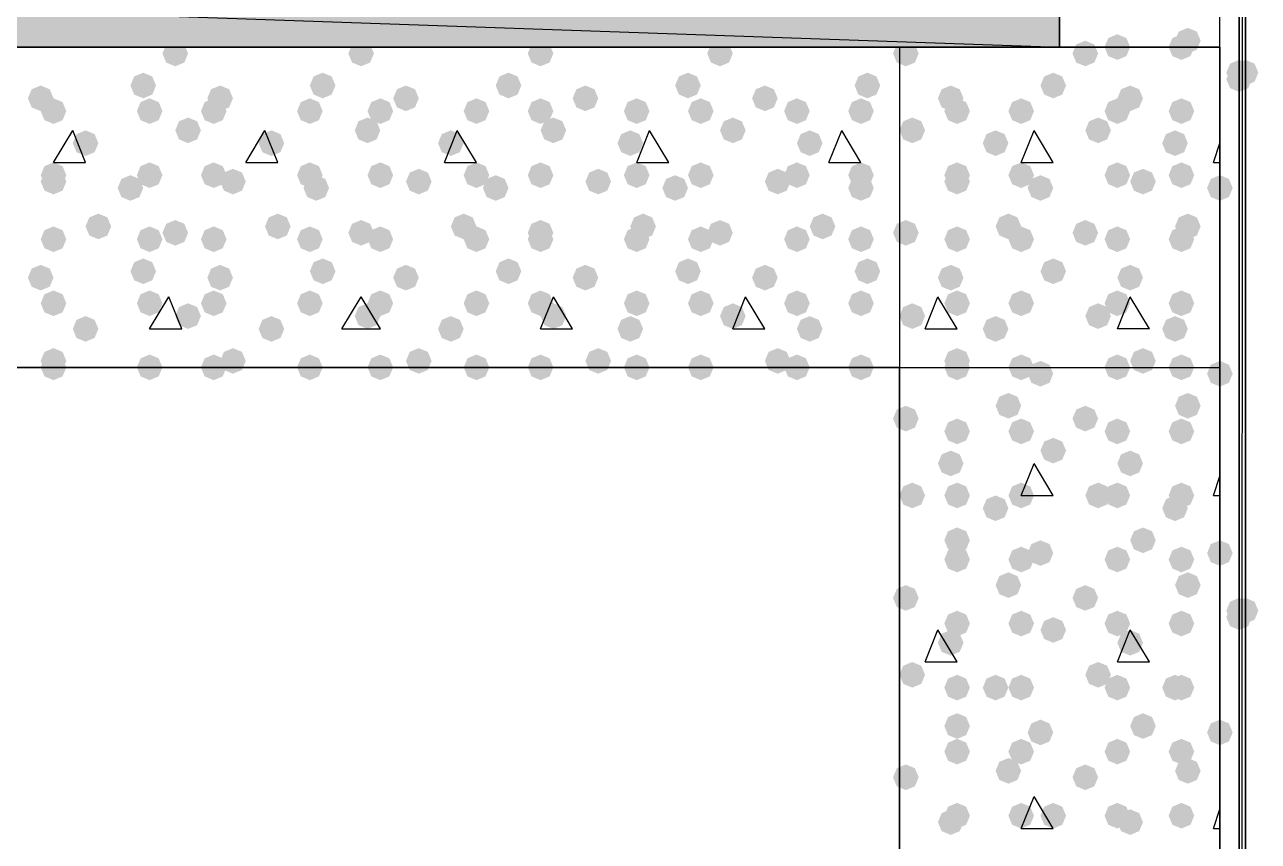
# Model space of a CAD drawing. Header units: millimetres. Extents: x 0 to 420, y 0 to 297.
# Drawn here: x 372.77 to 380.92, y 143.21 to 148.61 of the extents above; entities that cross this region are included whole.
import ezdxf

# ---------------------------------------------------------------- set-up
doc = ezdxf.new("R2010")
doc.units = ezdxf.units.MM
doc.layers.get('0').update_dxf_attribs({"linetype": 'CONTINUOUS'})

msp = doc.modelspace()

# ---------------------------------------------------------------- hatches: boundary and pattern name
at = {"true_color": 0x000007}
h = msp.add_hatch(color=0, dxfattribs=at)
h.paths.add_polyline_path([(380.788333, 226.271667), (380.788333, 82.677)], flags=0)
h.paths.add_polyline_path([(380.788333, 82.677), (380.788333, 226.271667)], flags=0)
at = {"true_color": 0x000008}
h = msp.add_hatch(color=0, dxfattribs=at)
h.paths.add_polyline_path([(379.603, 160.485667), (33.528, 160.485667), (379.603, 148.463)], flags=0)
h.paths.add_polyline_path([(33.528, 160.485667), (379.603, 148.463), (33.528, 148.463)], flags=0)
for points in [[(380.534333, 148.505333), (380.509462, 148.445537), (380.449667, 148.420667), (380.389871, 148.445537), (380.365, 148.505333), (380.389871, 148.565129), (380.449667, 148.59), (380.509462, 148.565129)], [(373.845667, 148.420667), (373.820796, 148.360871), (373.761, 148.336), (373.701204, 148.360871), (373.676333, 148.420667), (373.701204, 148.480462), (373.761, 148.505333), (373.820796, 148.480463)], [(375.073333, 148.420667), (375.048463, 148.360871), (374.988667, 148.336), (374.928871, 148.360871), (374.904, 148.420667), (374.928871, 148.480462), (374.988667, 148.505333), (375.048462, 148.480463)], [(376.258667, 148.420667), (376.233796, 148.360871), (376.174, 148.336), (376.114204, 148.360871), (376.089333, 148.420667), (376.114204, 148.480462), (376.174, 148.505333), (376.233796, 148.480463)], [(377.444, 148.420667), (377.419129, 148.360871), (377.359333, 148.336), (377.299537, 148.360871), (377.274667, 148.420667), (377.299537, 148.480462), (377.359333, 148.505333), (377.419129, 148.480463)], [(380.068667, 148.463), (380.043796, 148.403204), (379.984, 148.378333), (379.924204, 148.403204), (379.899333, 148.463), (379.924204, 148.522796), (379.984, 148.547667), (380.043796, 148.522796)], [(380.492, 148.463), (380.467129, 148.403204), (380.407333, 148.378333), (380.347538, 148.403204), (380.322667, 148.463), (380.347537, 148.522796), (380.407333, 148.547667), (380.467129, 148.522796)], [(373.634, 148.209), (373.609129, 148.149204), (373.549333, 148.124333), (373.489537, 148.149204), (373.464667, 148.209), (373.489537, 148.268796), (373.549333, 148.293667), (373.609129, 148.268796)], [(374.819333, 148.209), (374.794462, 148.149204), (374.734667, 148.124333), (374.674871, 148.149204), (374.65, 148.209), (374.674871, 148.268796), (374.734667, 148.293667), (374.794462, 148.268796)], [(376.047, 148.209), (376.022129, 148.149204), (375.962333, 148.124333), (375.902537, 148.149204), (375.877667, 148.209), (375.902537, 148.268796), (375.962333, 148.293667), (376.022129, 148.268796)], [(377.232333, 148.209), (377.207462, 148.149204), (377.147667, 148.124333), (377.087871, 148.149204), (377.063, 148.209), (377.087871, 148.268796), (377.147667, 148.293667), (377.207462, 148.268796)], [(378.417667, 148.209), (378.392796, 148.149204), (378.333, 148.124333), (378.273204, 148.149204), (378.248333, 148.209), (378.273204, 148.268796), (378.333, 148.293667), (378.392796, 148.268796)], [(372.956667, 148.124333), (372.931796, 148.064537), (372.872, 148.039667), (372.812204, 148.064537), (372.787333, 148.124333), (372.812204, 148.184129), (372.872, 148.209), (372.931796, 148.184129)], [(374.142, 148.124333), (374.117129, 148.064537), (374.057333, 148.039667), (373.997538, 148.064537), (373.972667, 148.124333), (373.997537, 148.184129), (374.057333, 148.209), (374.117129, 148.184129)], [(375.369667, 148.124333), (375.344796, 148.064537), (375.285, 148.039667), (375.225204, 148.064537), (375.200333, 148.124333), (375.225204, 148.184129), (375.285, 148.209), (375.344796, 148.184129)], [(376.555, 148.124333), (376.530129, 148.064537), (376.470333, 148.039667), (376.410538, 148.064537), (376.385667, 148.124333), (376.410537, 148.184129), (376.470333, 148.209), (376.530129, 148.184129)], [(377.740333, 148.124333), (377.715463, 148.064537), (377.655667, 148.039667), (377.595871, 148.064537), (377.571, 148.124333), (377.595871, 148.184129), (377.655667, 148.209), (377.715462, 148.184129)], [(373.041333, 148.039667), (373.016462, 147.979871), (372.956667, 147.955), (372.896871, 147.979871), (372.872, 148.039667), (372.896871, 148.099462), (372.956667, 148.124333), (373.016462, 148.099463)], [(373.676333, 148.039667), (373.651462, 147.979871), (373.591667, 147.955), (373.531871, 147.979871), (373.507, 148.039667), (373.531871, 148.099462), (373.591667, 148.124333), (373.651462, 148.099463)], [(374.099667, 148.039667), (374.074796, 147.979871), (374.015, 147.955), (373.955204, 147.979871), (373.930333, 148.039667), (373.955204, 148.099462), (374.015, 148.124333), (374.074796, 148.099463)], [(374.734667, 148.039667), (374.709796, 147.979871), (374.65, 147.955), (374.590204, 147.979871), (374.565333, 148.039667), (374.590204, 148.099462), (374.65, 148.124333), (374.709796, 148.099463)], [(375.200333, 148.039667), (375.175462, 147.979871), (375.115667, 147.955), (375.055871, 147.979871), (375.031, 148.039667), (375.055871, 148.099462), (375.115667, 148.124333), (375.175462, 148.099463)], [(375.835333, 148.039667), (375.810462, 147.979871), (375.750667, 147.955), (375.690871, 147.979871), (375.666, 148.039667), (375.690871, 148.099462), (375.750667, 148.124333), (375.810462, 148.099463)], [(376.258667, 148.039667), (376.233796, 147.979871), (376.174, 147.955), (376.114204, 147.979871), (376.089333, 148.039667), (376.114204, 148.099462), (376.174, 148.124333), (376.233796, 148.099463)], [(376.893667, 148.039667), (376.868796, 147.979871), (376.809, 147.955), (376.749204, 147.979871), (376.724333, 148.039667), (376.749204, 148.099462), (376.809, 148.124333), (376.868796, 148.099463)], [(377.317, 148.039667), (377.292129, 147.979871), (377.232333, 147.955), (377.172537, 147.979871), (377.147667, 148.039667), (377.172537, 148.099462), (377.232333, 148.124333), (377.292129, 148.099463)], [(377.952, 148.039667), (377.927129, 147.979871), (377.867333, 147.955), (377.807538, 147.979871), (377.782667, 148.039667), (377.807537, 148.099462), (377.867333, 148.124333), (377.927129, 148.099463)], [(378.375333, 148.039667), (378.350462, 147.979871), (378.290667, 147.955), (378.230871, 147.979871), (378.206, 148.039667), (378.230871, 148.099462), (378.290667, 148.124333), (378.350462, 148.099463)], [(373.930333, 147.912667), (373.905463, 147.852871), (373.845667, 147.828), (373.785871, 147.852871), (373.761, 147.912667), (373.785871, 147.972462), (373.845667, 147.997333), (373.905462, 147.972463)], [(375.115667, 147.912667), (375.090796, 147.852871), (375.031, 147.828), (374.971204, 147.852871), (374.946333, 147.912667), (374.971204, 147.972462), (375.031, 147.997333), (375.090796, 147.972463)], [(376.343333, 147.912667), (376.318463, 147.852871), (376.258667, 147.828), (376.198871, 147.852871), (376.174, 147.912667), (376.198871, 147.972462), (376.258667, 147.997333), (376.318462, 147.972463)], [(377.528667, 147.912667), (377.503796, 147.852871), (377.444, 147.828), (377.384204, 147.852871), (377.359333, 147.912667), (377.384204, 147.972462), (377.444, 147.997333), (377.503796, 147.972463)], [(373.253, 147.828), (373.228129, 147.768204), (373.168333, 147.743333), (373.108538, 147.768204), (373.083667, 147.828), (373.108537, 147.887796), (373.168333, 147.912667), (373.228129, 147.887796)], [(374.480667, 147.828), (374.455796, 147.768204), (374.396, 147.743333), (374.336204, 147.768204), (374.311333, 147.828), (374.336204, 147.887796), (374.396, 147.912667), (374.455796, 147.887796)], [(375.666, 147.828), (375.641129, 147.768204), (375.581333, 147.743333), (375.521538, 147.768204), (375.496667, 147.828), (375.521537, 147.887796), (375.581333, 147.912667), (375.641129, 147.887796)], [(376.851333, 147.828), (376.826462, 147.768204), (376.766667, 147.743333), (376.706871, 147.768204), (376.682, 147.828), (376.706871, 147.887796), (376.766667, 147.912667), (376.826462, 147.887796)], [(378.036667, 147.828), (378.011796, 147.768204), (377.952, 147.743333), (377.892204, 147.768204), (377.867333, 147.828), (377.892204, 147.887796), (377.952, 147.912667), (378.011796, 147.887796)], [(373.041333, 147.616333), (373.016462, 147.556537), (372.956667, 147.531667), (372.896871, 147.556537), (372.872, 147.616333), (372.896871, 147.676129), (372.956667, 147.701), (373.016462, 147.676129)], [(373.676333, 147.616333), (373.651462, 147.556537), (373.591667, 147.531667), (373.531871, 147.556537), (373.507, 147.616333), (373.531871, 147.676129), (373.591667, 147.701), (373.651462, 147.676129)], [(374.099667, 147.616333), (374.074796, 147.556537), (374.015, 147.531667), (373.955204, 147.556537), (373.930333, 147.616333), (373.955204, 147.676129), (374.015, 147.701), (374.074796, 147.676129)], [(374.734667, 147.616333), (374.709796, 147.556537), (374.65, 147.531667), (374.590204, 147.556537), (374.565333, 147.616333), (374.590204, 147.676129), (374.65, 147.701), (374.709796, 147.676129)], [(375.200333, 147.616333), (375.175462, 147.556537), (375.115667, 147.531667), (375.055871, 147.556537), (375.031, 147.616333), (375.055871, 147.676129), (375.115667, 147.701), (375.175462, 147.676129)], [(375.835333, 147.616333), (375.810462, 147.556537), (375.750667, 147.531667), (375.690871, 147.556537), (375.666, 147.616333), (375.690871, 147.676129), (375.750667, 147.701), (375.810462, 147.676129)], [(376.258667, 147.616333), (376.233796, 147.556537), (376.174, 147.531667), (376.114204, 147.556537), (376.089333, 147.616333), (376.114204, 147.676129), (376.174, 147.701), (376.233796, 147.676129)], [(376.893667, 147.616333), (376.868796, 147.556537), (376.809, 147.531667), (376.749204, 147.556537), (376.724333, 147.616333), (376.749204, 147.676129), (376.809, 147.701), (376.868796, 147.676129)], [(377.317, 147.616333), (377.292129, 147.556537), (377.232333, 147.531667), (377.172537, 147.556537), (377.147667, 147.616333), (377.172537, 147.676129), (377.232333, 147.701), (377.292129, 147.676129)], [(377.952, 147.616333), (377.927129, 147.556537), (377.867333, 147.531667), (377.807538, 147.556537), (377.782667, 147.616333), (377.807537, 147.676129), (377.867333, 147.701), (377.927129, 147.676129)], [(378.375333, 147.616333), (378.350462, 147.556537), (378.290667, 147.531667), (378.230871, 147.556537), (378.206, 147.616333), (378.230871, 147.676129), (378.290667, 147.701), (378.350462, 147.676129)], [(373.041333, 147.574), (373.016462, 147.514204), (372.956667, 147.489333), (372.896871, 147.514204), (372.872, 147.574), (372.896871, 147.633796), (372.956667, 147.658667), (373.016462, 147.633796)], [(373.549333, 147.531667), (373.524462, 147.471871), (373.464667, 147.447), (373.404871, 147.471871), (373.38, 147.531667), (373.404871, 147.591462), (373.464667, 147.616333), (373.524462, 147.591463)], [(374.226667, 147.574), (374.201796, 147.514204), (374.142, 147.489333), (374.082204, 147.514204), (374.057333, 147.574), (374.082204, 147.633796), (374.142, 147.658667), (374.201796, 147.633796)], [(374.777, 147.531667), (374.752129, 147.471871), (374.692333, 147.447), (374.632538, 147.471871), (374.607667, 147.531667), (374.632537, 147.591462), (374.692333, 147.616333), (374.752129, 147.591463)], [(375.454333, 147.574), (375.429463, 147.514204), (375.369667, 147.489333), (375.309871, 147.514204), (375.285, 147.574), (375.309871, 147.633796), (375.369667, 147.658667), (375.429462, 147.633796)], [(375.962333, 147.531667), (375.937462, 147.471871), (375.877667, 147.447), (375.817871, 147.471871), (375.793, 147.531667), (375.817871, 147.591462), (375.877667, 147.616333), (375.937462, 147.591463)], [(376.639667, 147.574), (376.614796, 147.514204), (376.555, 147.489333), (376.495204, 147.514204), (376.470333, 147.574), (376.495204, 147.633796), (376.555, 147.658667), (376.614796, 147.633796)], [(377.147667, 147.531667), (377.122796, 147.471871), (377.063, 147.447), (377.003204, 147.471871), (376.978333, 147.531667), (377.003204, 147.591462), (377.063, 147.616333), (377.122796, 147.591463)], [(377.825, 147.574), (377.800129, 147.514204), (377.740333, 147.489333), (377.680538, 147.514204), (377.655667, 147.574), (377.680537, 147.633796), (377.740333, 147.658667), (377.800129, 147.633796)], [(378.375333, 147.531667), (378.350462, 147.471871), (378.290667, 147.447), (378.230871, 147.471871), (378.206, 147.531667), (378.230871, 147.591462), (378.290667, 147.616333), (378.350462, 147.591463)], [(373.337667, 147.277667), (373.312796, 147.217871), (373.253, 147.193), (373.193204, 147.217871), (373.168333, 147.277667), (373.193204, 147.337462), (373.253, 147.362333), (373.312796, 147.337463)], [(374.523, 147.277667), (374.498129, 147.217871), (374.438333, 147.193), (374.378537, 147.217871), (374.353667, 147.277667), (374.378537, 147.337462), (374.438333, 147.362333), (374.498129, 147.337463)], [(375.750667, 147.277667), (375.725796, 147.217871), (375.666, 147.193), (375.606204, 147.217871), (375.581333, 147.277667), (375.606204, 147.337462), (375.666, 147.362333), (375.725796, 147.337463)], [(376.936, 147.277667), (376.911129, 147.217871), (376.851333, 147.193), (376.791538, 147.217871), (376.766667, 147.277667), (376.791537, 147.337462), (376.851333, 147.362333), (376.911129, 147.337463)], [(378.121333, 147.277667), (378.096462, 147.217871), (378.036667, 147.193), (377.976871, 147.217871), (377.952, 147.277667), (377.976871, 147.337462), (378.036667, 147.362333), (378.096462, 147.337463)], [(373.041333, 147.193), (373.016462, 147.133204), (372.956667, 147.108333), (372.896871, 147.133204), (372.872, 147.193), (372.896871, 147.252796), (372.956667, 147.277667), (373.016462, 147.252796)], [(373.676333, 147.193), (373.651462, 147.133204), (373.591667, 147.108333), (373.531871, 147.133204), (373.507, 147.193), (373.531871, 147.252796), (373.591667, 147.277667), (373.651462, 147.252796)], [(373.845667, 147.235333), (373.820796, 147.175537), (373.761, 147.150667), (373.701204, 147.175537), (373.676333, 147.235333), (373.701204, 147.295129), (373.761, 147.32), (373.820796, 147.295129)], [(374.099667, 147.193), (374.074796, 147.133204), (374.015, 147.108333), (373.955204, 147.133204), (373.930333, 147.193), (373.955204, 147.252796), (374.015, 147.277667), (374.074796, 147.252796)], [(374.734667, 147.193), (374.709796, 147.133204), (374.65, 147.108333), (374.590204, 147.133204), (374.565333, 147.193), (374.590204, 147.252796), (374.65, 147.277667), (374.709796, 147.252796)], [(375.073333, 147.235333), (375.048463, 147.175537), (374.988667, 147.150667), (374.928871, 147.175537), (374.904, 147.235333), (374.928871, 147.295129), (374.988667, 147.32), (375.048462, 147.295129)], [(375.200333, 147.193), (375.175462, 147.133204), (375.115667, 147.108333), (375.055871, 147.133204), (375.031, 147.193), (375.055871, 147.252796), (375.115667, 147.277667), (375.175462, 147.252796)], [(375.835333, 147.193), (375.810462, 147.133204), (375.750667, 147.108333), (375.690871, 147.133204), (375.666, 147.193), (375.690871, 147.252796), (375.750667, 147.277667), (375.810462, 147.252796)], [(376.258667, 147.235333), (376.233796, 147.175537), (376.174, 147.150667), (376.114204, 147.175537), (376.089333, 147.235333), (376.114204, 147.295129), (376.174, 147.32), (376.233796, 147.295129)], [(376.258667, 147.193), (376.233796, 147.133204), (376.174, 147.108333), (376.114204, 147.133204), (376.089333, 147.193), (376.114204, 147.252796), (376.174, 147.277667), (376.233796, 147.252796)], [(376.893667, 147.193), (376.868796, 147.133204), (376.809, 147.108333), (376.749204, 147.133204), (376.724333, 147.193), (376.749204, 147.252796), (376.809, 147.277667), (376.868796, 147.252796)], [(377.317, 147.193), (377.292129, 147.133204), (377.232333, 147.108333), (377.172537, 147.133204), (377.147667, 147.193), (377.172537, 147.252796), (377.232333, 147.277667), (377.292129, 147.252796)], [(377.444, 147.235333), (377.419129, 147.175537), (377.359333, 147.150667), (377.299537, 147.175537), (377.274667, 147.235333), (377.299537, 147.295129), (377.359333, 147.32), (377.419129, 147.295129)], [(377.952, 147.193), (377.927129, 147.133204), (377.867333, 147.108333), (377.807538, 147.133204), (377.782667, 147.193), (377.807537, 147.252796), (377.867333, 147.277667), (377.927129, 147.252796)], [(378.375333, 147.193), (378.350462, 147.133204), (378.290667, 147.108333), (378.230871, 147.133204), (378.206, 147.193), (378.230871, 147.252796), (378.290667, 147.277667), (378.350462, 147.252796)], [(372.956667, 146.939), (372.931796, 146.879204), (372.872, 146.854333), (372.812204, 146.879204), (372.787333, 146.939), (372.812204, 146.998796), (372.872, 147.023667), (372.931796, 146.998796)], [(373.634, 146.981333), (373.609129, 146.921537), (373.549333, 146.896667), (373.489537, 146.921537), (373.464667, 146.981333), (373.489537, 147.041129), (373.549333, 147.066), (373.609129, 147.041129)], [(374.142, 146.939), (374.117129, 146.879204), (374.057333, 146.854333), (373.997538, 146.879204), (373.972667, 146.939), (373.997537, 146.998796), (374.057333, 147.023667), (374.117129, 146.998796)], [(374.819333, 146.981333), (374.794462, 146.921537), (374.734667, 146.896667), (374.674871, 146.921537), (374.65, 146.981333), (374.674871, 147.041129), (374.734667, 147.066), (374.794462, 147.041129)], [(375.369667, 146.939), (375.344796, 146.879204), (375.285, 146.854333), (375.225204, 146.879204), (375.200333, 146.939), (375.225204, 146.998796), (375.285, 147.023667), (375.344796, 146.998796)], [(376.047, 146.981333), (376.022129, 146.921537), (375.962333, 146.896667), (375.902537, 146.921537), (375.877667, 146.981333), (375.902537, 147.041129), (375.962333, 147.066), (376.022129, 147.041129)], [(376.555, 146.939), (376.530129, 146.879204), (376.470333, 146.854333), (376.410538, 146.879204), (376.385667, 146.939), (376.410537, 146.998796), (376.470333, 147.023667), (376.530129, 146.998796)], [(377.232333, 146.981333), (377.207462, 146.921537), (377.147667, 146.896667), (377.087871, 146.921537), (377.063, 146.981333), (377.087871, 147.041129), (377.147667, 147.066), (377.207462, 147.041129)], [(377.740333, 146.939), (377.715463, 146.879204), (377.655667, 146.854333), (377.595871, 146.879204), (377.571, 146.939), (377.595871, 146.998796), (377.655667, 147.023667), (377.715462, 146.998796)], [(378.417667, 146.981333), (378.392796, 146.921537), (378.333, 146.896667), (378.273204, 146.921537), (378.248333, 146.981333), (378.273204, 147.041129), (378.333, 147.066), (378.392796, 147.041129)], [(373.041333, 146.769667), (373.016462, 146.709871), (372.956667, 146.685), (372.896871, 146.709871), (372.872, 146.769667), (372.896871, 146.829462), (372.956667, 146.854333), (373.016462, 146.829463)], [(373.676333, 146.769667), (373.651462, 146.709871), (373.591667, 146.685), (373.531871, 146.709871), (373.507, 146.769667), (373.531871, 146.829462), (373.591667, 146.854333), (373.651462, 146.829463)], [(374.099667, 146.769667), (374.074796, 146.709871), (374.015, 146.685), (373.955204, 146.709871), (373.930333, 146.769667), (373.955204, 146.829462), (374.015, 146.854333), (374.074796, 146.829463)], [(374.734667, 146.769667), (374.709796, 146.709871), (374.65, 146.685), (374.590204, 146.709871), (374.565333, 146.769667), (374.590204, 146.829462), (374.65, 146.854333), (374.709796, 146.829463)], [(375.200333, 146.769667), (375.175462, 146.709871), (375.115667, 146.685), (375.055871, 146.709871), (375.031, 146.769667), (375.055871, 146.829462), (375.115667, 146.854333), (375.175462, 146.829463)], [(375.835333, 146.769667), (375.810462, 146.709871), (375.750667, 146.685), (375.690871, 146.709871), (375.666, 146.769667), (375.690871, 146.829462), (375.750667, 146.854333), (375.810462, 146.829463)], [(376.258667, 146.769667), (376.233796, 146.709871), (376.174, 146.685), (376.114204, 146.709871), (376.089333, 146.769667), (376.114204, 146.829462), (376.174, 146.854333), (376.233796, 146.829463)], [(376.893667, 146.769667), (376.868796, 146.709871), (376.809, 146.685), (376.749204, 146.709871), (376.724333, 146.769667), (376.749204, 146.829462), (376.809, 146.854333), (376.868796, 146.829463)], [(377.317, 146.769667), (377.292129, 146.709871), (377.232333, 146.685), (377.172537, 146.709871), (377.147667, 146.769667), (377.172537, 146.829462), (377.232333, 146.854333), (377.292129, 146.829463)], [(377.952, 146.769667), (377.927129, 146.709871), (377.867333, 146.685), (377.807538, 146.709871), (377.782667, 146.769667), (377.807537, 146.829462), (377.867333, 146.854333), (377.927129, 146.829463)], [(378.375333, 146.769667), (378.350462, 146.709871), (378.290667, 146.685), (378.230871, 146.709871), (378.206, 146.769667), (378.230871, 146.829462), (378.290667, 146.854333), (378.350462, 146.829463)], [(373.930333, 146.685), (373.905463, 146.625204), (373.845667, 146.600333), (373.785871, 146.625204), (373.761, 146.685), (373.785871, 146.744796), (373.845667, 146.769667), (373.905462, 146.744796)], [(375.115667, 146.685), (375.090796, 146.625204), (375.031, 146.600333), (374.971204, 146.625204), (374.946333, 146.685), (374.971204, 146.744796), (375.031, 146.769667), (375.090796, 146.744796)], [(376.343333, 146.685), (376.318463, 146.625204), (376.258667, 146.600333), (376.198871, 146.625204), (376.174, 146.685), (376.198871, 146.744796), (376.258667, 146.769667), (376.318462, 146.744796)], [(377.528667, 146.685), (377.503796, 146.625204), (377.444, 146.600333), (377.384204, 146.625204), (377.359333, 146.685), (377.384204, 146.744796), (377.444, 146.769667), (377.503796, 146.744796)], [(373.253, 146.600333), (373.228129, 146.540537), (373.168333, 146.515667), (373.108538, 146.540537), (373.083667, 146.600333), (373.108537, 146.660129), (373.168333, 146.685), (373.228129, 146.660129)], [(374.480667, 146.600333), (374.455796, 146.540537), (374.396, 146.515667), (374.336204, 146.540537), (374.311333, 146.600333), (374.336204, 146.660129), (374.396, 146.685), (374.455796, 146.660129)], [(375.666, 146.600333), (375.641129, 146.540537), (375.581333, 146.515667), (375.521538, 146.540537), (375.496667, 146.600333), (375.521537, 146.660129), (375.581333, 146.685), (375.641129, 146.660129)], [(376.851333, 146.600333), (376.826462, 146.540537), (376.766667, 146.515667), (376.706871, 146.540537), (376.682, 146.600333), (376.706871, 146.660129), (376.766667, 146.685), (376.826462, 146.660129)], [(378.036667, 146.600333), (378.011796, 146.540537), (377.952, 146.515667), (377.892204, 146.540537), (377.867333, 146.600333), (377.892204, 146.660129), (377.952, 146.685), (378.011796, 146.660129)], [(373.041333, 146.388667), (373.016462, 146.328871), (372.956667, 146.304), (372.896871, 146.328871), (372.872, 146.388667), (372.896871, 146.448462), (372.956667, 146.473333), (373.016462, 146.448463)], [(374.226667, 146.388667), (374.201796, 146.328871), (374.142, 146.304), (374.082204, 146.328871), (374.057333, 146.388667), (374.082204, 146.448462), (374.142, 146.473333), (374.201796, 146.448463)], [(375.454333, 146.388667), (375.429463, 146.328871), (375.369667, 146.304), (375.309871, 146.328871), (375.285, 146.388667), (375.309871, 146.448462), (375.369667, 146.473333), (375.429462, 146.448463)], [(376.639667, 146.388667), (376.614796, 146.328871), (376.555, 146.304), (376.495204, 146.328871), (376.470333, 146.388667), (376.495204, 146.448462), (376.555, 146.473333), (376.614796, 146.448463)], [(377.825, 146.388667), (377.800129, 146.328871), (377.740333, 146.304), (377.680538, 146.328871), (377.655667, 146.388667), (377.680537, 146.448462), (377.740333, 146.473333), (377.800129, 146.448463)], [(373.041333, 146.346333), (373.016462, 146.286537), (372.956667, 146.261667), (372.896871, 146.286537), (372.872, 146.346333), (372.896871, 146.406129), (372.956667, 146.431), (373.016462, 146.406129)], [(373.676333, 146.346333), (373.651462, 146.286537), (373.591667, 146.261667), (373.531871, 146.286537), (373.507, 146.346333), (373.531871, 146.406129), (373.591667, 146.431), (373.651462, 146.406129)], [(374.099667, 146.346333), (374.074796, 146.286537), (374.015, 146.261667), (373.955204, 146.286537), (373.930333, 146.346333), (373.955204, 146.406129), (374.015, 146.431), (374.074796, 146.406129)], [(374.734667, 146.346333), (374.709796, 146.286537), (374.65, 146.261667), (374.590204, 146.286537), (374.565333, 146.346333), (374.590204, 146.406129), (374.65, 146.431), (374.709796, 146.406129)], [(375.200333, 146.346333), (375.175462, 146.286537), (375.115667, 146.261667), (375.055871, 146.286537), (375.031, 146.346333), (375.055871, 146.406129), (375.115667, 146.431), (375.175462, 146.406129)], [(375.835333, 146.346333), (375.810462, 146.286537), (375.750667, 146.261667), (375.690871, 146.286537), (375.666, 146.346333), (375.690871, 146.406129), (375.750667, 146.431), (375.810462, 146.406129)], [(376.258667, 146.346333), (376.233796, 146.286537), (376.174, 146.261667), (376.114204, 146.286537), (376.089333, 146.346333), (376.114204, 146.406129), (376.174, 146.431), (376.233796, 146.406129)], [(376.893667, 146.346333), (376.868796, 146.286537), (376.809, 146.261667), (376.749204, 146.286537), (376.724333, 146.346333), (376.749204, 146.406129), (376.809, 146.431), (376.868796, 146.406129)], [(377.317, 146.346333), (377.292129, 146.286537), (377.232333, 146.261667), (377.172537, 146.286537), (377.147667, 146.346333), (377.172537, 146.406129), (377.232333, 146.431), (377.292129, 146.406129)], [(377.952, 146.346333), (377.927129, 146.286537), (377.867333, 146.261667), (377.807538, 146.286537), (377.782667, 146.346333), (377.807537, 146.406129), (377.867333, 146.431), (377.927129, 146.406129)], [(378.375333, 146.346333), (378.350462, 146.286537), (378.290667, 146.261667), (378.230871, 146.286537), (378.206, 146.346333), (378.230871, 146.406129), (378.290667, 146.431), (378.350462, 146.406129)], [(379.560667, 146.304), (379.535796, 146.244204), (379.476, 146.219333), (379.416204, 146.244204), (379.391333, 146.304), (379.416204, 146.363796), (379.476, 146.388667), (379.535796, 146.363796)], [(380.746, 146.304), (380.721129, 146.244204), (380.661333, 146.219333), (380.601537, 146.244204), (380.576667, 146.304), (380.601537, 146.363796), (380.661333, 146.388667), (380.721129, 146.363796)], [(379.349, 146.092333), (379.324129, 146.032537), (379.264333, 146.007667), (379.204538, 146.032537), (379.179667, 146.092333), (379.204537, 146.152129), (379.264333, 146.177), (379.324129, 146.152129)], [(380.534333, 146.092333), (380.509462, 146.032537), (380.449667, 146.007667), (380.389871, 146.032537), (380.365, 146.092333), (380.389871, 146.152129), (380.449667, 146.177), (380.509462, 146.152129)], [(378.671667, 146.007667), (378.646796, 145.947871), (378.587, 145.923), (378.527204, 145.947871), (378.502333, 146.007667), (378.527204, 146.067462), (378.587, 146.092333), (378.646796, 146.067463)], [(379.857, 146.007667), (379.832129, 145.947871), (379.772333, 145.923), (379.712538, 145.947871), (379.687667, 146.007667), (379.712537, 146.067462), (379.772333, 146.092333), (379.832129, 146.067463)], [(379.010333, 145.923), (378.985463, 145.863204), (378.925667, 145.838333), (378.865871, 145.863204), (378.841, 145.923), (378.865871, 145.982796), (378.925667, 146.007667), (378.985462, 145.982796)], [(379.433667, 145.923), (379.408796, 145.863204), (379.349, 145.838333), (379.289204, 145.863204), (379.264333, 145.923), (379.289204, 145.982796), (379.349, 146.007667), (379.408796, 145.982796)], [(380.068667, 145.923), (380.043796, 145.863204), (379.984, 145.838333), (379.924204, 145.863204), (379.899333, 145.923), (379.924204, 145.982796), (379.984, 146.007667), (380.043796, 145.982796)], [(380.492, 145.923), (380.467129, 145.863204), (380.407333, 145.838333), (380.347538, 145.863204), (380.322667, 145.923), (380.347537, 145.982796), (380.407333, 146.007667), (380.467129, 145.982796)], [(379.645333, 145.796), (379.620463, 145.736204), (379.560667, 145.711333), (379.500871, 145.736204), (379.476, 145.796), (379.500871, 145.855796), (379.560667, 145.880667), (379.620462, 145.855796)], [(378.968, 145.711333), (378.943129, 145.651537), (378.883333, 145.626667), (378.823537, 145.651537), (378.798667, 145.711333), (378.823537, 145.771129), (378.883333, 145.796), (378.943129, 145.771129)], [(380.153333, 145.711333), (380.128462, 145.651537), (380.068667, 145.626667), (380.008871, 145.651537), (379.984, 145.711333), (380.008871, 145.771129), (380.068667, 145.796), (380.128462, 145.771129)], [(378.714, 145.499667), (378.689129, 145.439871), (378.629333, 145.415), (378.569537, 145.439871), (378.544667, 145.499667), (378.569537, 145.559462), (378.629333, 145.584333), (378.689129, 145.559463)], [(379.010333, 145.499667), (378.985463, 145.439871), (378.925667, 145.415), (378.865871, 145.439871), (378.841, 145.499667), (378.865871, 145.559462), (378.925667, 145.584333), (378.985462, 145.559463)], [(379.433667, 145.499667), (379.408796, 145.439871), (379.349, 145.415), (379.289204, 145.439871), (379.264333, 145.499667), (379.289204, 145.559462), (379.349, 145.584333), (379.408796, 145.559463)], [(379.941667, 145.499667), (379.916796, 145.439871), (379.857, 145.415), (379.797204, 145.439871), (379.772333, 145.499667), (379.797204, 145.559462), (379.857, 145.584333), (379.916796, 145.559463)], [(380.068667, 145.499667), (380.043796, 145.439871), (379.984, 145.415), (379.924204, 145.439871), (379.899333, 145.499667), (379.924204, 145.559462), (379.984, 145.584333), (380.043796, 145.559463)], [(380.492, 145.499667), (380.467129, 145.439871), (380.407333, 145.415), (380.347538, 145.439871), (380.322667, 145.499667), (380.347537, 145.559462), (380.407333, 145.584333), (380.467129, 145.559463)], [(379.264333, 145.415), (379.239462, 145.355204), (379.179667, 145.330333), (379.119871, 145.355204), (379.095, 145.415), (379.119871, 145.474796), (379.179667, 145.499667), (379.239462, 145.474796)], [(380.449667, 145.415), (380.424796, 145.355204), (380.365, 145.330333), (380.305204, 145.355204), (380.280333, 145.415), (380.305204, 145.474796), (380.365, 145.499667), (380.424796, 145.474796)], [(379.010333, 145.203333), (378.985463, 145.143537), (378.925667, 145.118667), (378.865871, 145.143537), (378.841, 145.203333), (378.865871, 145.263129), (378.925667, 145.288), (378.985462, 145.263129)], [(380.238, 145.203333), (380.213129, 145.143537), (380.153333, 145.118667), (380.093538, 145.143537), (380.068667, 145.203333), (380.093537, 145.263129), (380.153333, 145.288), (380.213129, 145.263129)], [(379.010333, 145.076333), (378.985463, 145.016537), (378.925667, 144.991667), (378.865871, 145.016537), (378.841, 145.076333), (378.865871, 145.136129), (378.925667, 145.161), (378.985462, 145.136129)], [(379.433667, 145.076333), (379.408796, 145.016537), (379.349, 144.991667), (379.289204, 145.016537), (379.264333, 145.076333), (379.289204, 145.136129), (379.349, 145.161), (379.408796, 145.136129)], [(379.560667, 145.118667), (379.535796, 145.058871), (379.476, 145.034), (379.416204, 145.058871), (379.391333, 145.118667), (379.416204, 145.178462), (379.476, 145.203333), (379.535796, 145.178463)], [(380.068667, 145.076333), (380.043796, 145.016537), (379.984, 144.991667), (379.924204, 145.016537), (379.899333, 145.076333), (379.924204, 145.136129), (379.984, 145.161), (380.043796, 145.136129)], [(380.492, 145.076333), (380.467129, 145.016537), (380.407333, 144.991667), (380.347538, 145.016537), (380.322667, 145.076333), (380.347537, 145.136129), (380.407333, 145.161), (380.467129, 145.136129)], [(380.746, 145.118667), (380.721129, 145.058871), (380.661333, 145.034), (380.601537, 145.058871), (380.576667, 145.118667), (380.601537, 145.178462), (380.661333, 145.203333), (380.721129, 145.178463)], [(379.349, 144.907), (379.324129, 144.847204), (379.264333, 144.822333), (379.204538, 144.847204), (379.179667, 144.907), (379.204537, 144.966796), (379.264333, 144.991667), (379.324129, 144.966796)], [(380.534333, 144.907), (380.509462, 144.847204), (380.449667, 144.822333), (380.389871, 144.847204), (380.365, 144.907), (380.389871, 144.966796), (380.449667, 144.991667), (380.509462, 144.966796)], [(378.671667, 144.822333), (378.646796, 144.762537), (378.587, 144.737667), (378.527204, 144.762537), (378.502333, 144.822333), (378.527204, 144.882129), (378.587, 144.907), (378.646796, 144.882129)], [(379.857, 144.822333), (379.832129, 144.762537), (379.772333, 144.737667), (379.712538, 144.762537), (379.687667, 144.822333), (379.712537, 144.882129), (379.772333, 144.907), (379.832129, 144.882129)], [(379.010333, 144.653), (378.985463, 144.593204), (378.925667, 144.568333), (378.865871, 144.593204), (378.841, 144.653), (378.865871, 144.712796), (378.925667, 144.737667), (378.985462, 144.712796)], [(379.433667, 144.653), (379.408796, 144.593204), (379.349, 144.568333), (379.289204, 144.593204), (379.264333, 144.653), (379.289204, 144.712796), (379.349, 144.737667), (379.408796, 144.712796)], [(380.068667, 144.653), (380.043796, 144.593204), (379.984, 144.568333), (379.924204, 144.593204), (379.899333, 144.653), (379.924204, 144.712796), (379.984, 144.737667), (380.043796, 144.712796)], [(380.492, 144.653), (380.467129, 144.593204), (380.407333, 144.568333), (380.347538, 144.593204), (380.322667, 144.653), (380.347537, 144.712796), (380.407333, 144.737667), (380.467129, 144.712796)], [(379.645333, 144.610667), (379.620463, 144.550871), (379.560667, 144.526), (379.500871, 144.550871), (379.476, 144.610667), (379.500871, 144.670462), (379.560667, 144.695333), (379.620462, 144.670463)], [(378.968, 144.526), (378.943129, 144.466204), (378.883333, 144.441333), (378.823537, 144.466204), (378.798667, 144.526), (378.823537, 144.585796), (378.883333, 144.610667), (378.943129, 144.585796)], [(380.153333, 144.526), (380.128462, 144.466204), (380.068667, 144.441333), (380.008871, 144.466204), (379.984, 144.526), (380.008871, 144.585796), (380.068667, 144.610667), (380.128462, 144.585796)], [(378.714, 144.314333), (378.689129, 144.254537), (378.629333, 144.229667), (378.569537, 144.254537), (378.544667, 144.314333), (378.569537, 144.374129), (378.629333, 144.399), (378.689129, 144.374129)], [(379.941667, 144.314333), (379.916796, 144.254537), (379.857, 144.229667), (379.797204, 144.254537), (379.772333, 144.314333), (379.797204, 144.374129), (379.857, 144.399), (379.916796, 144.374129)], [(379.010333, 144.229667), (378.985463, 144.169871), (378.925667, 144.145), (378.865871, 144.169871), (378.841, 144.229667), (378.865871, 144.289462), (378.925667, 144.314333), (378.985462, 144.289463)], [(379.264333, 144.229667), (379.239462, 144.169871), (379.179667, 144.145), (379.119871, 144.169871), (379.095, 144.229667), (379.119871, 144.289462), (379.179667, 144.314333), (379.239462, 144.289463)], [(379.433667, 144.229667), (379.408796, 144.169871), (379.349, 144.145), (379.289204, 144.169871), (379.264333, 144.229667), (379.289204, 144.289462), (379.349, 144.314333), (379.408796, 144.289463)], [(380.068667, 144.229667), (380.043796, 144.169871), (379.984, 144.145), (379.924204, 144.169871), (379.899333, 144.229667), (379.924204, 144.289462), (379.984, 144.314333), (380.043796, 144.289463)], [(380.449667, 144.229667), (380.424796, 144.169871), (380.365, 144.145), (380.305204, 144.169871), (380.280333, 144.229667), (380.305204, 144.289462), (380.365, 144.314333), (380.424796, 144.289463)], [(380.492, 144.229667), (380.467129, 144.169871), (380.407333, 144.145), (380.347538, 144.169871), (380.322667, 144.229667), (380.347537, 144.289462), (380.407333, 144.314333), (380.467129, 144.289463)], [(379.010333, 143.975667), (378.985463, 143.915871), (378.925667, 143.891), (378.865871, 143.915871), (378.841, 143.975667), (378.865871, 144.035462), (378.925667, 144.060333), (378.985462, 144.035463)], [(379.560667, 143.933333), (379.535796, 143.873537), (379.476, 143.848667), (379.416204, 143.873537), (379.391333, 143.933333), (379.416204, 143.993129), (379.476, 144.018), (379.535796, 143.993129)], [(380.238, 143.975667), (380.213129, 143.915871), (380.153333, 143.891), (380.093538, 143.915871), (380.068667, 143.975667), (380.093537, 144.035462), (380.153333, 144.060333), (380.213129, 144.035463)], [(380.746, 143.933333), (380.721129, 143.873537), (380.661333, 143.848667), (380.601537, 143.873537), (380.576667, 143.933333), (380.601537, 143.993129), (380.661333, 144.018), (380.721129, 143.993129)], [(379.010333, 143.806333), (378.985463, 143.746537), (378.925667, 143.721667), (378.865871, 143.746537), (378.841, 143.806333), (378.865871, 143.866129), (378.925667, 143.891), (378.985462, 143.866129)], [(379.433667, 143.806333), (379.408796, 143.746537), (379.349, 143.721667), (379.289204, 143.746537), (379.264333, 143.806333), (379.289204, 143.866129), (379.349, 143.891), (379.408796, 143.866129)], [(380.068667, 143.806333), (380.043796, 143.746537), (379.984, 143.721667), (379.924204, 143.746537), (379.899333, 143.806333), (379.924204, 143.866129), (379.984, 143.891), (380.043796, 143.866129)], [(380.492, 143.806333), (380.467129, 143.746537), (380.407333, 143.721667), (380.347538, 143.746537), (380.322667, 143.806333), (380.347537, 143.866129), (380.407333, 143.891), (380.467129, 143.866129)], [(379.349, 143.679333), (379.324129, 143.619537), (379.264333, 143.594667), (379.204538, 143.619537), (379.179667, 143.679333), (379.204537, 143.739129), (379.264333, 143.764), (379.324129, 143.739129)], [(380.534333, 143.679333), (380.509462, 143.619537), (380.449667, 143.594667), (380.389871, 143.619537), (380.365, 143.679333), (380.389871, 143.739129), (380.449667, 143.764), (380.509462, 143.739129)], [(378.671667, 143.637), (378.646796, 143.577204), (378.587, 143.552333), (378.527204, 143.577204), (378.502333, 143.637), (378.527204, 143.696796), (378.587, 143.721667), (378.646796, 143.696796)], [(379.857, 143.637), (379.832129, 143.577204), (379.772333, 143.552333), (379.712538, 143.577204), (379.687667, 143.637), (379.712537, 143.696796), (379.772333, 143.721667), (379.832129, 143.696796)], [(378.968, 143.340667), (378.943129, 143.280871), (378.883333, 143.256), (378.823537, 143.280871), (378.798667, 143.340667), (378.823537, 143.400462), (378.883333, 143.425333), (378.943129, 143.400463)], [(379.010333, 143.383), (378.985463, 143.323204), (378.925667, 143.298333), (378.865871, 143.323204), (378.841, 143.383), (378.865871, 143.442796), (378.925667, 143.467667), (378.985462, 143.442796)], [(379.433667, 143.383), (379.408796, 143.323204), (379.349, 143.298333), (379.289204, 143.323204), (379.264333, 143.383), (379.289204, 143.442796), (379.349, 143.467667), (379.408796, 143.442796)], [(379.645333, 143.383), (379.620463, 143.323204), (379.560667, 143.298333), (379.500871, 143.323204), (379.476, 143.383), (379.500871, 143.442796), (379.560667, 143.467667), (379.620462, 143.442796)], [(380.068667, 143.383), (380.043796, 143.323204), (379.984, 143.298333), (379.924204, 143.323204), (379.899333, 143.383), (379.924204, 143.442796), (379.984, 143.467667), (380.043796, 143.442796)], [(380.153333, 143.340667), (380.128462, 143.280871), (380.068667, 143.256), (380.008871, 143.280871), (379.984, 143.340667), (380.008871, 143.400462), (380.068667, 143.425333), (380.128462, 143.400463)], [(380.492, 143.383), (380.467129, 143.323204), (380.407333, 143.298333), (380.347538, 143.323204), (380.322667, 143.383), (380.347537, 143.442796), (380.407333, 143.467667), (380.467129, 143.442796)]]:
    msp.add_hatch(color=0, dxfattribs=at).paths.add_polyline_path(points, flags=0)
at = {"true_color": 0x000007}
for points in [[(378.671667, 148.420667), (378.646796, 148.360871), (378.587, 148.336), (378.527204, 148.360871), (378.502333, 148.420667), (378.527204, 148.480462), (378.587, 148.505333), (378.646796, 148.480463)], [(379.857, 148.420667), (379.832129, 148.360871), (379.772333, 148.336), (379.712538, 148.360871), (379.687667, 148.420667), (379.712537, 148.480462), (379.772333, 148.505333), (379.832129, 148.480463)], [(379.645333, 148.209), (379.620463, 148.149204), (379.560667, 148.124333), (379.500871, 148.149204), (379.476, 148.209), (379.500871, 148.268796), (379.560667, 148.293667), (379.620462, 148.268796)], [(378.968, 148.124333), (378.943129, 148.064537), (378.883333, 148.039667), (378.823537, 148.064537), (378.798667, 148.124333), (378.823537, 148.184129), (378.883333, 148.209), (378.943129, 148.184129)], [(380.153333, 148.124333), (380.128462, 148.064537), (380.068667, 148.039667), (380.008871, 148.064537), (379.984, 148.124333), (380.008871, 148.184129), (380.068667, 148.209), (380.128462, 148.184129)], [(379.010333, 148.039667), (378.985463, 147.979871), (378.925667, 147.955), (378.865871, 147.979871), (378.841, 148.039667), (378.865871, 148.099462), (378.925667, 148.124333), (378.985462, 148.099463)], [(379.433667, 148.039667), (379.408796, 147.979871), (379.349, 147.955), (379.289204, 147.979871), (379.264333, 148.039667), (379.289204, 148.099462), (379.349, 148.124333), (379.408796, 148.099463)], [(380.068667, 148.039667), (380.043796, 147.979871), (379.984, 147.955), (379.924204, 147.979871), (379.899333, 148.039667), (379.924204, 148.099462), (379.984, 148.124333), (380.043796, 148.099463)], [(380.492, 148.039667), (380.467129, 147.979871), (380.407333, 147.955), (380.347538, 147.979871), (380.322667, 148.039667), (380.347537, 148.099462), (380.407333, 148.124333), (380.467129, 148.099463)], [(378.714, 147.912667), (378.689129, 147.852871), (378.629333, 147.828), (378.569537, 147.852871), (378.544667, 147.912667), (378.569537, 147.972462), (378.629333, 147.997333), (378.689129, 147.972463)], [(379.941667, 147.912667), (379.916796, 147.852871), (379.857, 147.828), (379.797204, 147.852871), (379.772333, 147.912667), (379.797204, 147.972462), (379.857, 147.997333), (379.916796, 147.972463)], [(379.264333, 147.828), (379.239462, 147.768204), (379.179667, 147.743333), (379.119871, 147.768204), (379.095, 147.828), (379.119871, 147.887796), (379.179667, 147.912667), (379.239462, 147.887796)], [(380.449667, 147.828), (380.424796, 147.768204), (380.365, 147.743333), (380.305204, 147.768204), (380.280333, 147.828), (380.305204, 147.887796), (380.365, 147.912667), (380.424796, 147.887796)], [(379.010333, 147.616333), (378.985463, 147.556537), (378.925667, 147.531667), (378.865871, 147.556537), (378.841, 147.616333), (378.865871, 147.676129), (378.925667, 147.701), (378.985462, 147.676129)], [(379.433667, 147.616333), (379.408796, 147.556537), (379.349, 147.531667), (379.289204, 147.556537), (379.264333, 147.616333), (379.289204, 147.676129), (379.349, 147.701), (379.408796, 147.676129)], [(380.068667, 147.616333), (380.043796, 147.556537), (379.984, 147.531667), (379.924204, 147.556537), (379.899333, 147.616333), (379.924204, 147.676129), (379.984, 147.701), (380.043796, 147.676129)], [(380.492, 147.616333), (380.467129, 147.556537), (380.407333, 147.531667), (380.347538, 147.556537), (380.322667, 147.616333), (380.347537, 147.676129), (380.407333, 147.701), (380.467129, 147.676129)], [(379.010333, 147.574), (378.985463, 147.514204), (378.925667, 147.489333), (378.865871, 147.514204), (378.841, 147.574), (378.865871, 147.633796), (378.925667, 147.658667), (378.985462, 147.633796)], [(379.560667, 147.531667), (379.535796, 147.471871), (379.476, 147.447), (379.416204, 147.471871), (379.391333, 147.531667), (379.416204, 147.591462), (379.476, 147.616333), (379.535796, 147.591463)], [(380.238, 147.574), (380.213129, 147.514204), (380.153333, 147.489333), (380.093538, 147.514204), (380.068667, 147.574), (380.093537, 147.633796), (380.153333, 147.658667), (380.213129, 147.633796)], [(380.746, 147.531667), (380.721129, 147.471871), (380.661333, 147.447), (380.601537, 147.471871), (380.576667, 147.531667), (380.601537, 147.591462), (380.661333, 147.616333), (380.721129, 147.591463)], [(379.349, 147.277667), (379.324129, 147.217871), (379.264333, 147.193), (379.204538, 147.217871), (379.179667, 147.277667), (379.204537, 147.337462), (379.264333, 147.362333), (379.324129, 147.337463)], [(380.534333, 147.277667), (380.509462, 147.217871), (380.449667, 147.193), (380.389871, 147.217871), (380.365, 147.277667), (380.389871, 147.337462), (380.449667, 147.362333), (380.509462, 147.337463)], [(378.671667, 147.235333), (378.646796, 147.175537), (378.587, 147.150667), (378.527204, 147.175537), (378.502333, 147.235333), (378.527204, 147.295129), (378.587, 147.32), (378.646796, 147.295129)], [(379.010333, 147.193), (378.985463, 147.133204), (378.925667, 147.108333), (378.865871, 147.133204), (378.841, 147.193), (378.865871, 147.252796), (378.925667, 147.277667), (378.985462, 147.252796)], [(379.433667, 147.193), (379.408796, 147.133204), (379.349, 147.108333), (379.289204, 147.133204), (379.264333, 147.193), (379.289204, 147.252796), (379.349, 147.277667), (379.408796, 147.252796)], [(379.857, 147.235333), (379.832129, 147.175537), (379.772333, 147.150667), (379.712538, 147.175537), (379.687667, 147.235333), (379.712537, 147.295129), (379.772333, 147.32), (379.832129, 147.295129)], [(380.068667, 147.193), (380.043796, 147.133204), (379.984, 147.108333), (379.924204, 147.133204), (379.899333, 147.193), (379.924204, 147.252796), (379.984, 147.277667), (380.043796, 147.252796)], [(380.492, 147.193), (380.467129, 147.133204), (380.407333, 147.108333), (380.347538, 147.133204), (380.322667, 147.193), (380.347537, 147.252796), (380.407333, 147.277667), (380.467129, 147.252796)], [(378.968, 146.939), (378.943129, 146.879204), (378.883333, 146.854333), (378.823537, 146.879204), (378.798667, 146.939), (378.823537, 146.998796), (378.883333, 147.023667), (378.943129, 146.998796)], [(379.645333, 146.981333), (379.620463, 146.921537), (379.560667, 146.896667), (379.500871, 146.921537), (379.476, 146.981333), (379.500871, 147.041129), (379.560667, 147.066), (379.620462, 147.041129)], [(380.153333, 146.939), (380.128462, 146.879204), (380.068667, 146.854333), (380.008871, 146.879204), (379.984, 146.939), (380.008871, 146.998796), (380.068667, 147.023667), (380.128462, 146.998796)], [(379.010333, 146.769667), (378.985463, 146.709871), (378.925667, 146.685), (378.865871, 146.709871), (378.841, 146.769667), (378.865871, 146.829462), (378.925667, 146.854333), (378.985462, 146.829463)], [(379.433667, 146.769667), (379.408796, 146.709871), (379.349, 146.685), (379.289204, 146.709871), (379.264333, 146.769667), (379.289204, 146.829462), (379.349, 146.854333), (379.408796, 146.829463)], [(380.068667, 146.769667), (380.043796, 146.709871), (379.984, 146.685), (379.924204, 146.709871), (379.899333, 146.769667), (379.924204, 146.829462), (379.984, 146.854333), (380.043796, 146.829463)], [(380.492, 146.769667), (380.467129, 146.709871), (380.407333, 146.685), (380.347538, 146.709871), (380.322667, 146.769667), (380.347537, 146.829462), (380.407333, 146.854333), (380.467129, 146.829463)], [(378.714, 146.685), (378.689129, 146.625204), (378.629333, 146.600333), (378.569537, 146.625204), (378.544667, 146.685), (378.569537, 146.744796), (378.629333, 146.769667), (378.689129, 146.744796)], [(379.941667, 146.685), (379.916796, 146.625204), (379.857, 146.600333), (379.797204, 146.625204), (379.772333, 146.685), (379.797204, 146.744796), (379.857, 146.769667), (379.916796, 146.744796)], [(379.264333, 146.600333), (379.239462, 146.540537), (379.179667, 146.515667), (379.119871, 146.540537), (379.095, 146.600333), (379.119871, 146.660129), (379.179667, 146.685), (379.239462, 146.660129)], [(380.449667, 146.600333), (380.424796, 146.540537), (380.365, 146.515667), (380.305204, 146.540537), (380.280333, 146.600333), (380.305204, 146.660129), (380.365, 146.685), (380.424796, 146.660129)], [(379.010333, 146.388667), (378.985463, 146.328871), (378.925667, 146.304), (378.865871, 146.328871), (378.841, 146.388667), (378.865871, 146.448462), (378.925667, 146.473333), (378.985462, 146.448463)], [(380.238, 146.388667), (380.213129, 146.328871), (380.153333, 146.304), (380.093538, 146.328871), (380.068667, 146.388667), (380.093537, 146.448462), (380.153333, 146.473333), (380.213129, 146.448463)], [(379.010333, 146.346333), (378.985463, 146.286537), (378.925667, 146.261667), (378.865871, 146.286537), (378.841, 146.346333), (378.865871, 146.406129), (378.925667, 146.431), (378.985462, 146.406129)], [(379.433667, 146.346333), (379.408796, 146.286537), (379.349, 146.261667), (379.289204, 146.286537), (379.264333, 146.346333), (379.289204, 146.406129), (379.349, 146.431), (379.408796, 146.406129)], [(380.068667, 146.346333), (380.043796, 146.286537), (379.984, 146.261667), (379.924204, 146.286537), (379.899333, 146.346333), (379.924204, 146.406129), (379.984, 146.431), (380.043796, 146.406129)], [(380.492, 146.346333), (380.467129, 146.286537), (380.407333, 146.261667), (380.347538, 146.286537), (380.322667, 146.346333), (380.347537, 146.406129), (380.407333, 146.431), (380.467129, 146.406129)]]:
    msp.add_hatch(color=0, dxfattribs=at).paths.add_polyline_path(points, flags=0)
at = {"true_color": 0x0000fe}
for points in [[(380.873, 148.293667), (380.848129, 148.233871), (380.788333, 148.209), (380.728538, 148.233871), (380.703667, 148.293667), (380.728537, 148.353462), (380.788333, 148.378333), (380.848129, 148.353463)], [(380.873, 148.293667), (380.848129, 148.233871), (380.788333, 148.209), (380.728538, 148.233871), (380.703667, 148.293667), (380.728537, 148.353462), (380.788333, 148.378333), (380.848129, 148.353463)], [(380.873, 148.251333), (380.848129, 148.191537), (380.788333, 148.166667), (380.728538, 148.191537), (380.703667, 148.251333), (380.728537, 148.311129), (380.788333, 148.336), (380.848129, 148.311129)], [(380.915333, 148.293667), (380.890463, 148.233871), (380.830667, 148.209), (380.770871, 148.233871), (380.746, 148.293667), (380.770871, 148.353462), (380.830667, 148.378333), (380.890462, 148.353463)], [(380.873, 144.737667), (380.848129, 144.677871), (380.788333, 144.653), (380.728538, 144.677871), (380.703667, 144.737667), (380.728537, 144.797462), (380.788333, 144.822333), (380.848129, 144.797463)], [(380.873, 144.737667), (380.848129, 144.677871), (380.788333, 144.653), (380.728538, 144.677871), (380.703667, 144.737667), (380.728537, 144.797462), (380.788333, 144.822333), (380.848129, 144.797463)], [(380.915333, 144.737667), (380.890463, 144.677871), (380.830667, 144.653), (380.770871, 144.677871), (380.746, 144.737667), (380.770871, 144.797462), (380.830667, 144.822333), (380.890462, 144.797463)], [(380.873, 144.695333), (380.848129, 144.635537), (380.788333, 144.610667), (380.728538, 144.635537), (380.703667, 144.695333), (380.728537, 144.755129), (380.788333, 144.78), (380.848129, 144.755129)]]:
    msp.add_hatch(color=0, dxfattribs=at).paths.add_polyline_path(points, flags=0)

# ---------------------------------------------------------------- linework, layer by layer
at = {"color": 0, "true_color": 0x000007}
for points in [[(380.830667, 82.677), (380.830667, 226.356333), (380.788333, 226.356333)], [(380.788333, 226.314), (380.830667, 226.314), (380.788333, 82.677)], [(380.788333, 226.314), (380.788333, 82.677)], [(380.788333, 82.677), (380.788333, 226.271667), (380.788333, 226.314)], [(380.830667, 226.314), (380.830667, 82.677)], [(380.788333, 226.271667), (380.788333, 82.677)], [(379.603, 160.485667), (379.603, 148.463)], [(380.661333, 148.463), (380.661333, 160.485667)], [(378.544667, 148.463), (366.564333, 148.463)], [(379.349, 147.701), (379.433667, 147.912667)], [(379.560667, 147.701), (379.433667, 147.912667)], [(380.619, 147.701), (380.661333, 147.828)], [(379.349, 147.701), (379.560667, 147.701)], [(380.619, 147.701), (380.661333, 147.701)], [(378.714, 146.600333), (378.798667, 146.812)], [(378.925667, 146.600333), (378.798667, 146.812)], [(380.195667, 146.600333), (379.984, 146.600333), (380.068667, 146.812)], [(380.195667, 146.600333), (380.068667, 146.812)], [(378.714, 146.600333), (378.925667, 146.600333)], [(366.564333, 146.346333), (378.544667, 146.346333)], [(378.544667, 146.346333), (378.544667, 127.296333)], [(380.661333, 127.296333), (380.661333, 146.346333)]]:
    msp.add_lwpolyline(points, dxfattribs=at)
for points in [[(380.788333, 226.314), (380.788333, 82.677)], [(380.788333, 226.271667), (380.788333, 82.677)], [(380.788333, 82.677), (380.788333, 226.271667)], [(32.469667, 125.179667), (32.469667, 148.463), (380.661333, 148.463), (380.661333, 125.179667), (218.228333, 125.179667), (218.228333, 103.970667), (194.902667, 103.970667), (194.902667, 125.179667)], [(32.469667, 125.179667), (32.469667, 148.463), (380.661333, 148.463), (380.661333, 125.179667), (218.228333, 125.179667), (218.228333, 103.970667), (194.902667, 103.970667), (194.902667, 125.179667)], [(378.544667, 148.463), (378.544667, 146.346333), (380.661333, 146.346333), (380.661333, 148.463)]]:
    msp.add_lwpolyline(points, close=True, dxfattribs=at)
at = {"color": 0, "true_color": 0x000008}
for points in [[(379.603, 160.485667), (33.528, 160.485667), (379.603, 148.463)], [(33.528, 160.485667), (379.603, 148.463), (33.528, 148.463)]]:
    msp.add_lwpolyline(points, close=True, dxfattribs=at)
for points in [[(372.956667, 147.701), (373.083667, 147.912667)], [(373.168333, 147.701), (373.083667, 147.912667)], [(374.226667, 147.701), (374.353667, 147.912667)], [(374.438333, 147.701), (374.353667, 147.912667)], [(375.539, 147.701), (375.623667, 147.912667)], [(375.750667, 147.701), (375.623667, 147.912667)], [(376.809, 147.701), (376.893667, 147.912667)], [(377.020667, 147.701), (376.893667, 147.912667)], [(378.079, 147.701), (378.163667, 147.912667)], [(378.290667, 147.701), (378.163667, 147.912667)], [(372.956667, 147.701), (373.168333, 147.701)], [(374.226667, 147.701), (374.438333, 147.701)], [(375.539, 147.701), (375.750667, 147.701)], [(376.809, 147.701), (377.020667, 147.701)], [(378.079, 147.701), (378.290667, 147.701)], [(373.591667, 146.600333), (373.718667, 146.812)], [(373.803333, 146.600333), (373.718667, 146.812)], [(374.861667, 146.600333), (374.988667, 146.812)], [(375.115667, 146.600333), (374.988667, 146.812)], [(376.174, 146.600333), (376.258667, 146.812)], [(376.385667, 146.600333), (376.258667, 146.812)], [(377.444, 146.600333), (377.528667, 146.812)], [(377.655667, 146.600333), (377.528667, 146.812)], [(373.591667, 146.600333), (373.803333, 146.600333)], [(374.861667, 146.600333), (375.115667, 146.600333)], [(376.174, 146.600333), (376.385667, 146.600333)], [(377.444, 146.600333), (377.655667, 146.600333)], [(379.349, 145.499667), (379.433667, 145.711333)], [(379.560667, 145.499667), (379.433667, 145.711333)], [(380.619, 145.499667), (380.661333, 145.626667)], [(379.349, 145.499667), (379.560667, 145.499667)], [(380.619, 145.499667), (380.661333, 145.499667)], [(378.714, 144.399), (378.798667, 144.610667)], [(378.925667, 144.399), (378.798667, 144.610667)], [(379.984, 144.399), (380.068667, 144.610667)], [(380.195667, 144.399), (380.068667, 144.610667)], [(378.714, 144.399), (378.925667, 144.399)], [(379.984, 144.399), (380.195667, 144.399)], [(379.349, 143.298333), (379.433667, 143.51)], [(379.560667, 143.298333), (379.433667, 143.51)], [(380.619, 143.298333), (380.661333, 143.425333)], [(379.349, 143.298333), (379.560667, 143.298333)], [(380.619, 143.298333), (380.661333, 143.298333)]]:
    msp.add_lwpolyline(points, dxfattribs=at)
at = {"color": 0, "true_color": 0x0000fd}
msp.add_lwpolyline([(216.111667, 127.296333), (378.544667, 127.296333), (378.544667, 146.346333), (34.586333, 146.346333), (34.586333, 127.296333), (197.019333, 127.296333), (197.019333, 106.087333), (216.111667, 106.087333)], close=True, dxfattribs=at)

doc.saveas('drawing.dxf')
